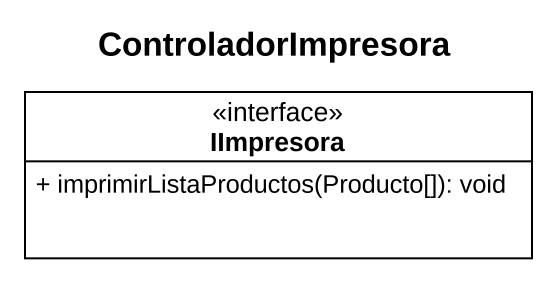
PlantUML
@startuml
title ControladorImpresora
hide circle
hide empty members
skinparam classAttributeIconSize 0
class IImpresora <<interface>> {
  + imprimirListaProductos(Producto[]): void
}
@enduml
